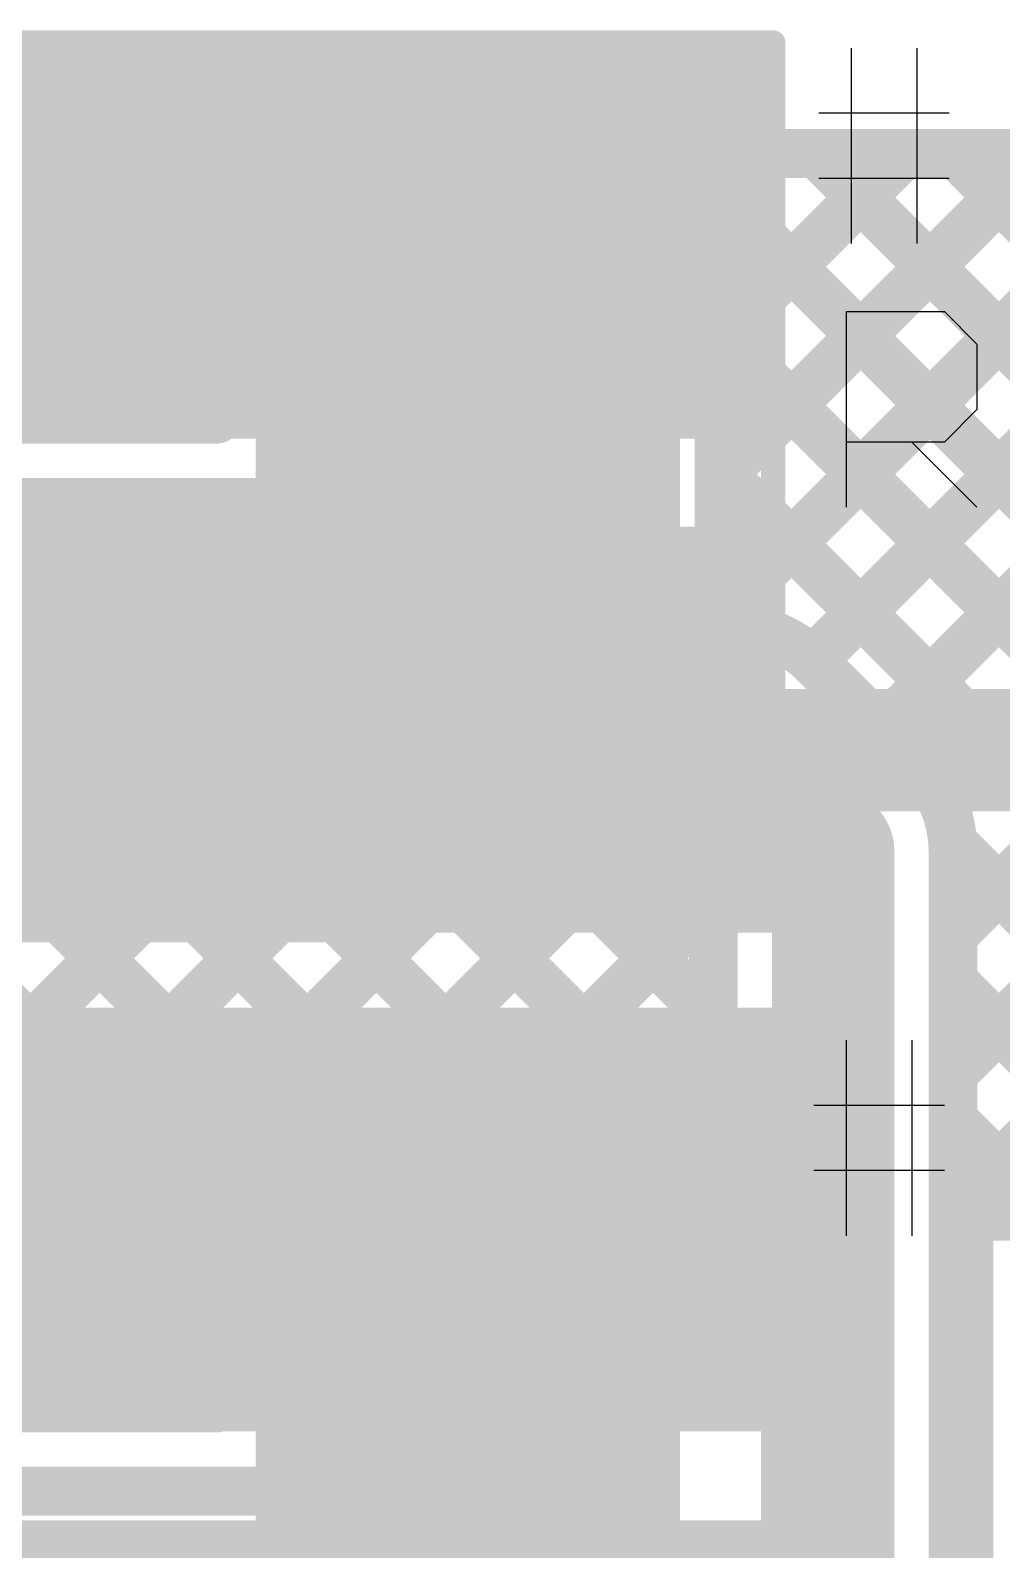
# Model space of a CAD drawing. Header units: millimetres. Extents: x 0.78 to 3.29, y 2.96 to 5.31.
# Drawn here: x 2.4042 to 2.6027, y 4.7298 to 5.0405 of the extents above; entities that cross this region are included whole.
import ezdxf

# ---------------------------------------------------------------- set-up
doc = ezdxf.new("R2010")
doc.units = ezdxf.units.MM
doc.header["$MEASUREMENT"] = 0
for name, color, linetype in [('BottomLayer', 5, 'Continuous'), ('BottomOverlay', 54, 'Continuous'), ('BottomPaste', 16, 'Continuous'), ('BottomSolder', 6, 'Continuous'), ('TopLayer', 1, 'Continuous'), ('TopOverlay', 2, 'Continuous'), ('TopPaste', 8, 'Continuous'), ('TopSolder', 216, 'Continuous')]:
    doc.layers.add(name, color=color, linetype=linetype)

# ---------------------------------------------------------------- blocks, each defined once
blk = doc.blocks.new('R__1218_B_1')
at = {"layer": 'BottomLayer'}
for points in [[(-0.07913, -0.09488), (-0.03622, -0.09488), (-0.07913, 0.09488), (-0.03622, 0.09488)], [(0.03622, -0.09488), (0.07913, -0.09488), (0.03622, 0.09488), (0.07913, 0.09488)]]:
    blk.add_solid(points, dxfattribs=at)
at = {"layer": 'BottomOverlay', "const_width": 0.005}
for points in [[(0.087, 0.102), (-0.087, 0.102)], [(-0.087, -0.102), (-0.087, 0.102)], [(0.087, -0.102), (0.087, 0.102)], [(0.087, -0.102), (-0.087, -0.102)]]:
    blk.add_lwpolyline(points, dxfattribs=at)
at = {"layer": 'BottomOverlay', "const_width": 0.0025}
for points in [[(-0.08825, 0.102, 1), (-0.08575, 0.102, 1)], [(-0.08825, 0.102, 1), (-0.08575, 0.102, 1)], [(0.08575, 0.102, 1), (0.08825, 0.102, 1)], [(0.08575, 0.102, 1), (0.08825, 0.102, 1)], [(-0.08825, -0.102, 1), (-0.08575, -0.102, 1)], [(-0.08825, -0.102, 1), (-0.08575, -0.102, 1)], [(0.08575, -0.102, 1), (0.08825, -0.102, 1)], [(0.08575, -0.102, 1), (0.08825, -0.102, 1)]]:
    blk.add_lwpolyline(points, format="xyb", close=True, dxfattribs=at)
at = {"layer": 'BottomPaste'}
for points in [[(-0.07913, -0.09488), (-0.03622, -0.09488), (-0.07913, 0.09488), (-0.03622, 0.09488)], [(0.03622, -0.09488), (0.07913, -0.09488), (0.03622, 0.09488), (0.07913, 0.09488)]]:
    blk.add_solid(points, dxfattribs=at)
at = {"layer": 'BottomSolder'}
for points in [[(-0.08313, -0.09888), (-0.03222, -0.09888), (-0.08313, 0.09888), (-0.03222, 0.09888)], [(0.03222, -0.09888), (0.08313, -0.09888), (0.03222, 0.09888), (0.08313, 0.09888)]]:
    blk.add_solid(points, dxfattribs=at)
blk = doc.blocks.new('R__1218_B_7')
at = {"layer": 'BottomLayer'}
for points in [[(-0.07913, -0.09488), (-0.03622, -0.09488), (-0.07913, 0.09488), (-0.03622, 0.09488)], [(0.03622, -0.09488), (0.07913, -0.09488), (0.03622, 0.09488), (0.07913, 0.09488)]]:
    blk.add_solid(points, dxfattribs=at)
at = {"layer": 'BottomOverlay', "const_width": 0.005}
for points in [[(0.087, 0.102), (-0.087, 0.102)], [(-0.087, -0.102), (-0.087, 0.102)], [(0.087, -0.102), (0.087, 0.102)], [(0.087, -0.102), (-0.087, -0.102)]]:
    blk.add_lwpolyline(points, dxfattribs=at)
at = {"layer": 'BottomOverlay', "const_width": 0.0025}
for points in [[(-0.08825, 0.102, 1), (-0.08575, 0.102, 1)], [(-0.08825, 0.102, 1), (-0.08575, 0.102, 1)], [(0.08575, 0.102, 1), (0.08825, 0.102, 1)], [(0.08575, 0.102, 1), (0.08825, 0.102, 1)], [(-0.08825, -0.102, 1), (-0.08575, -0.102, 1)], [(-0.08825, -0.102, 1), (-0.08575, -0.102, 1)], [(0.08575, -0.102, 1), (0.08825, -0.102, 1)], [(0.08575, -0.102, 1), (0.08825, -0.102, 1)]]:
    blk.add_lwpolyline(points, format="xyb", close=True, dxfattribs=at)
at = {"layer": 'BottomPaste'}
for points in [[(-0.07913, -0.09488), (-0.03622, -0.09488), (-0.07913, 0.09488), (-0.03622, 0.09488)], [(0.03622, -0.09488), (0.07913, -0.09488), (0.03622, 0.09488), (0.07913, 0.09488)]]:
    blk.add_solid(points, dxfattribs=at)
at = {"layer": 'BottomSolder'}
for points in [[(-0.08313, -0.09888), (-0.03222, -0.09888), (-0.08313, 0.09888), (-0.03222, 0.09888)], [(0.03222, -0.09888), (0.08313, -0.09888), (0.03222, 0.09888), (0.08313, 0.09888)]]:
    blk.add_solid(points, dxfattribs=at)
blk = doc.blocks.new('PS2801C_1_F3_A_44')
at = {"layer": 'TopLayer'}
for points in [[(-0.03937, -0.01772), (0.03937, -0.01772), (-0.03937, 0.01772), (0.03937, 0.01772)], [(0.23622, -0.01772), (0.31496, -0.01772), (0.23622, 0.01772), (0.31496, 0.01772)], [(-0.03937, -0.06772), (0.03937, -0.06772), (-0.03937, -0.03228), (0.03937, -0.03228)], [(0.23622, -0.06772), (0.31496, -0.06772), (0.23622, -0.03228), (0.31496, -0.03228)]]:
    blk.add_solid(points, dxfattribs=at)
at = {"layer": 'TopOverlay', "const_width": 0.01}
for points in [[(0.017, 0.035), (0.259, 0.035)], [(0.017, -0.085), (0.259, -0.085)]]:
    blk.add_lwpolyline(points, dxfattribs=at)
at = {"layer": 'TopOverlay'}
for points, const_width in [([(0.0145, 0.035, 1), (0.0195, 0.035, 1)], 0.005), ([(0.2565, 0.035, 1), (0.2615, 0.035, 1)], 0.005), ([(-0.0553, -0.00052, 1), (-0.06945, -0.00052, 1)], 0.01575), ([(-0.07338, -0.00052, 1), (-0.06551, -0.00052, 1)], 0.00787), ([(-0.05924, -0.00052, 1), (-0.05137, -0.00052, 1)], 0.00787), ([(0.0145, -0.085, 1), (0.0195, -0.085, 1)], 0.005), ([(0.2565, -0.085, 1), (0.2615, -0.085, 1)], 0.005)]:
    blk.add_lwpolyline(points, format="xyb", close=True, dxfattribs=dict(at, const_width=const_width))
at = {"layer": 'TopPaste'}
for points in [[(-0.03937, -0.01772), (0.03937, -0.01772), (-0.03937, 0.01772), (0.03937, 0.01772)], [(0.23622, -0.01772), (0.31496, -0.01772), (0.23622, 0.01772), (0.31496, 0.01772)], [(-0.03937, -0.06772), (0.03937, -0.06772), (-0.03937, -0.03228), (0.03937, -0.03228)], [(0.23622, -0.06772), (0.31496, -0.06772), (0.23622, -0.03228), (0.31496, -0.03228)]]:
    blk.add_solid(points, dxfattribs=at)
at = {"layer": 'TopSolder'}
for points in [[(-0.04337, -0.02172), (0.04337, -0.02172), (-0.04337, 0.02172), (0.04337, 0.02172)], [(0.23222, -0.02172), (0.31896, -0.02172), (0.23222, 0.02172), (0.31896, 0.02172)], [(-0.04337, -0.07172), (0.04337, -0.07172), (-0.04337, -0.02828), (0.04337, -0.02828)], [(0.23222, -0.07172), (0.31896, -0.07172), (0.23222, -0.02828), (0.31896, -0.02828)]]:
    blk.add_solid(points, dxfattribs=at)
blk = doc.blocks.new('PS2801C_1_F3_A_45')
at = {"layer": 'TopLayer'}
for points in [[(-0.03937, -0.01772), (0.03937, -0.01772), (-0.03937, 0.01772), (0.03937, 0.01772)], [(0.23622, -0.01772), (0.31496, -0.01772), (0.23622, 0.01772), (0.31496, 0.01772)], [(-0.03937, -0.06772), (0.03937, -0.06772), (-0.03937, -0.03228), (0.03937, -0.03228)], [(0.23622, -0.06772), (0.31496, -0.06772), (0.23622, -0.03228), (0.31496, -0.03228)]]:
    blk.add_solid(points, dxfattribs=at)
at = {"layer": 'TopOverlay', "const_width": 0.01}
for points in [[(0.017, 0.035), (0.259, 0.035)], [(0.017, -0.085), (0.259, -0.085)]]:
    blk.add_lwpolyline(points, dxfattribs=at)
at = {"layer": 'TopOverlay'}
for points, const_width in [([(0.0145, 0.035, 1), (0.0195, 0.035, 1)], 0.005), ([(0.2565, 0.035, 1), (0.2615, 0.035, 1)], 0.005), ([(-0.05494, -0.00121, 1), (-0.06909, -0.00121, 1)], 0.01575), ([(-0.07302, -0.00121, 1), (-0.06515, -0.00121, 1)], 0.00787), ([(-0.05888, -0.00121, 1), (-0.05101, -0.00121, 1)], 0.00787), ([(0.0145, -0.085, 1), (0.0195, -0.085, 1)], 0.005), ([(0.2565, -0.085, 1), (0.2615, -0.085, 1)], 0.005)]:
    blk.add_lwpolyline(points, format="xyb", close=True, dxfattribs=dict(at, const_width=const_width))
at = {"layer": 'TopPaste'}
for points in [[(-0.03937, -0.01772), (0.03937, -0.01772), (-0.03937, 0.01772), (0.03937, 0.01772)], [(0.23622, -0.01772), (0.31496, -0.01772), (0.23622, 0.01772), (0.31496, 0.01772)], [(-0.03937, -0.06772), (0.03937, -0.06772), (-0.03937, -0.03228), (0.03937, -0.03228)], [(0.23622, -0.06772), (0.31496, -0.06772), (0.23622, -0.03228), (0.31496, -0.03228)]]:
    blk.add_solid(points, dxfattribs=at)
at = {"layer": 'TopSolder'}
for points in [[(-0.04337, -0.02172), (0.04337, -0.02172), (-0.04337, 0.02172), (0.04337, 0.02172)], [(0.23222, -0.02172), (0.31896, -0.02172), (0.23222, 0.02172), (0.31896, 0.02172)], [(-0.04337, -0.07172), (0.04337, -0.07172), (-0.04337, -0.02828), (0.04337, -0.02828)], [(0.23222, -0.07172), (0.31896, -0.07172), (0.23222, -0.02828), (0.31896, -0.02828)]]:
    blk.add_solid(points, dxfattribs=at)

msp = doc.modelspace()

# ---------------------------------------------------------------- linework, layer by layer
at = {"layer": 'BottomLayer', "const_width": 0.025}
msp.add_lwpolyline([(2.454, 4.89332), (2.63368, 4.89332)], dxfattribs=at)
at = {"layer": 'BottomLayer', "const_width": 0.0125}
msp.add_lwpolyline([(2.44775, 4.89332, 1), (2.46025, 4.89332, 1)], format="xyb", close=True, dxfattribs=at)
at = {"layer": 'BottomLayer'}
for points in [[(2.23502, 4.957), (2.556, 4.957), (2.23502, 5.0405), (2.556, 5.0405)], [(2.352, 4.856), (2.556, 4.856), (2.352, 4.939), (2.556, 4.939)], [(2.23502, 4.754), (2.556, 4.754), (2.23502, 4.83812), (2.556, 4.83812)], [(2.35125, 4.65281), (2.55525, 4.65281), (2.35125, 4.73581), (2.55525, 4.73581)]]:
    msp.add_solid(points, dxfattribs=at)
at = {"layer": 'BottomOverlay'}
for p, q in [((2.57201, 4.99689), (2.57201, 5.03688)), ((2.58534, 5.03688), (2.58534, 4.99689)), ((2.592, 5.02355), (2.56534, 5.02355)), ((2.57201, 5.01022), (2.56534, 5.01022)), ((2.592, 5.01022), (2.57201, 5.01022)), ((2.57101, 4.79401), (2.57101, 4.834)), ((2.58434, 4.834), (2.58434, 4.79401)), ((2.591, 4.82067), (2.56434, 4.82067)), ((2.57101, 4.80734), (2.56434, 4.80734)), ((2.591, 4.80734), (2.57101, 4.80734))]:
    msp.add_line(p, q, dxfattribs=at)
at = {"layer": 'TopLayer'}
for points, const_width in [([(2.26688, 5.01524), (3.055, 5.01542)], 0.01), ([(2.34465, 4.9468), (2.41312, 5.01527)], 0.01), ([(2.36694, 5.01526), (2.4212, 4.961)], 0.01), ([(2.38713, 4.961), (2.44141, 5.01528)], 0.01), ([(2.39521, 5.01527), (2.44223, 4.96825)], 0.01), ([(2.41541, 4.961), (2.4697, 5.01529)], 0.01), ([(2.42349, 5.01527), (2.46505, 4.97372)], 0.01), ([(2.45177, 5.01528), (2.49333, 4.97372)], 0.01), ([(2.45642, 4.97372), (2.49799, 5.01529)], 0.01), ([(2.48005, 5.01529), (2.52162, 4.97372)], 0.01), ([(2.4847, 4.97372), (2.52628, 5.0153)], 0.01), ([(2.50832, 5.01529), (2.72562, 4.798)], 0.01), ([(2.51298, 4.97372), (2.55457, 5.0153)], 0.01), ([(2.5366, 5.0153), (2.7539, 4.798)], 0.01), ([(2.54127, 4.97372), (2.58286, 5.01531)], 0.01), ([(2.54498, 4.94914), (2.61115, 5.01532)], 0.01), ([(2.54798, 4.92386), (2.63945, 5.01532)], 0.01), ([(2.56402, 4.91162), (2.66774, 5.01533)], 0.01), ([(2.56488, 5.01531), (2.84215, 4.73804)], 0.01), ([(2.57817, 4.89748), (2.69603, 5.01534)], 0.01), ([(2.59095, 4.88198), (2.72432, 5.01534)], 0.01), ([(2.59276, 4.79893), (2.80919, 5.01536)], 0.01), ([(2.59276, 4.82722), (2.7809, 5.01536)], 0.01), ([(2.59276, 4.8555), (2.75261, 5.01535)], 0.01), ([(2.59316, 5.01531), (2.84215, 4.76632)], 0.01), ([(2.44223, 4.97372), (2.54498, 4.97372)], 0.01), ([(2.44223, 4.961), (2.44223, 4.97372)], 0.01), ([(2.54498, 4.92672), (2.54498, 4.97372)], 0.01), ([(2.372, 4.961), (2.44223, 4.961)], 0.01), ([(2.54498, 4.95035), (2.69733, 4.798)], 0.01), ([(2.372, 4.944), (2.49361, 4.944)], 0.01), ([(2.49361, 4.944), (2.51045, 4.944)], 0.01), ([(2.51045, 4.944), (2.511, 4.94345)], 0.01), ([(2.28191, 4.79921), (2.4097, 4.927)], 0.01), ([(2.29413, 4.78314), (2.43798, 4.927)], 0.01), ([(2.37904, 4.927), (2.44223, 4.927)], 0.01), ([(2.39863, 4.927), (2.43923, 4.8864)], 0.01), ([(2.42691, 4.927), (2.43923, 4.91468)], 0.01), ([(2.43923, 4.86128), (2.43923, 4.92672)], 0.01), ([(2.54798, 4.91848), (2.54798, 4.92672)], 0.01), ([(2.28883, 4.92366), (2.44223, 4.77026)], 0.01), ([(2.37469, 4.92265), (2.52581, 4.77153)], 0.01), ([(2.35706, 4.912), (2.49753, 4.77153)], 0.01), ([(2.56435, 4.9113), (2.58556, 4.89009)], 0.01), ([(2.33567, 4.9051), (2.46925, 4.77153)], 0.01), ([(2.49361, 4.894), (2.547, 4.894)], 0.025), ([(2.547, 4.894), (2.56826, 4.87274)], 0.025), ([(2.295, 4.75573), (2.43923, 4.89996)], 0.01), ([(2.44423, 4.894), (2.49361, 4.894)], 0.01), ([(2.49361, 4.86628), (2.49361, 4.894)], 0.01), ([(2.29767, 4.88653), (2.42539, 4.75881)], 0.01), ([(2.56826, 4.66977), (2.56826, 4.87274)], 0.025), ([(2.59271, 4.87434), (2.66905, 4.798)], 0.01), ([(2.59276, 4.66977), (2.59276, 4.87274)], 0.01), ([(2.30898, 4.74143), (2.43923, 4.87168)], 0.01), ([(2.35465, 4.75881), (2.45712, 4.86128)], 0.01), ([(2.38293, 4.75881), (2.4854, 4.86128)], 0.01), ([(2.41122, 4.75881), (2.51369, 4.86128)], 0.01), ([(2.43923, 4.86128), (2.54376, 4.86128)], 0.01), ([(2.45222, 4.77153), (2.54197, 4.86128)], 0.01), ([(2.46434, 4.86128), (2.54376, 4.78187)], 0.01), ([(2.49263, 4.86128), (2.54376, 4.81015)], 0.01), ([(2.52091, 4.86128), (2.54376, 4.83844)], 0.01), ([(2.54376, 4.77153), (2.54376, 4.86128)], 0.01), ([(2.59276, 4.84601), (2.64076, 4.798)], 0.01), ([(2.4805, 4.77153), (2.54376, 4.83478)], 0.01), ([(2.59276, 4.81772), (2.61248, 4.798)], 0.01), ([(2.50879, 4.77153), (2.54376, 4.8065)], 0.01), ([(2.596, 4.798), (2.765, 4.798)], 0.01), ([(2.596, 3.466), (2.596, 4.798)], 0.01), ([(2.59276, 4.78944), (2.596, 4.7862)], 0.01), ([(2.53707, 4.77153), (2.54376, 4.77822)], 0.01), ([(2.59276, 4.77065), (2.596, 4.77389)], 0.01), ([(2.44223, 4.77153), (2.54376, 4.77153)], 0.01), ([(2.44223, 4.75881), (2.44223, 4.77153)], 0.01), ([(2.4395, 4.75881), (2.44223, 4.76154)], 0.01), ([(2.59276, 4.76115), (2.596, 4.75791)], 0.01), ([(2.34463, 4.75881), (2.44223, 4.75881)], 0.01), ([(2.59276, 4.74236), (2.596, 4.7456)], 0.01), ([(2.34463, 4.74181), (2.49361, 4.74181)], 0.01), ([(2.59276, 4.73287), (2.596, 4.72963)], 0.01)]:
    msp.add_lwpolyline(points, dxfattribs=dict(at, const_width=const_width))
for points, const_width in [([(2.41062, 5.01527, 1), (2.41562, 5.01527, 1)], 0.005), ([(2.42099, 5.01527, 1), (2.42599, 5.01527, 1)], 0.005), ([(2.43891, 5.01528, 1), (2.44391, 5.01528, 1)], 0.005), ([(2.44927, 5.01528, 1), (2.45427, 5.01528, 1)], 0.005), ([(2.4672, 5.01529, 1), (2.4722, 5.01529, 1)], 0.005), ([(2.47755, 5.01529, 1), (2.48255, 5.01529, 1)], 0.005), ([(2.49549, 5.01529, 1), (2.50049, 5.01529, 1)], 0.005), ([(2.50582, 5.01529, 1), (2.51082, 5.01529, 1)], 0.005), ([(2.52378, 5.0153, 1), (2.52878, 5.0153, 1)], 0.005), ([(2.5341, 5.0153, 1), (2.5391, 5.0153, 1)], 0.005), ([(2.55207, 5.0153, 1), (2.55707, 5.0153, 1)], 0.005), ([(2.56238, 5.01531, 1), (2.56738, 5.01531, 1)], 0.005), ([(2.58036, 5.01531, 1), (2.58536, 5.01531, 1)], 0.005), ([(2.59066, 5.01531, 1), (2.59566, 5.01531, 1)], 0.005), ([(2.43973, 4.97372, 1), (2.44473, 4.97372, 1)], 0.005), ([(2.43973, 4.97372, 1), (2.44473, 4.97372, 1)], 0.005), ([(2.45392, 4.97372, 1), (2.45892, 4.97372, 1)], 0.005), ([(2.46255, 4.97372, 1), (2.46755, 4.97372, 1)], 0.005), ([(2.4822, 4.97372, 1), (2.4872, 4.97372, 1)], 0.005), ([(2.49083, 4.97372, 1), (2.49583, 4.97372, 1)], 0.005), ([(2.51048, 4.97372, 1), (2.51548, 4.97372, 1)], 0.005), ([(2.51912, 4.97372, 1), (2.52412, 4.97372, 1)], 0.005), ([(2.53877, 4.97372, 1), (2.54377, 4.97372, 1)], 0.005), ([(2.54248, 4.97372, 1), (2.54748, 4.97372, 1)], 0.005), ([(2.54248, 4.97372, 1), (2.54748, 4.97372, 1)], 0.005), ([(2.43973, 4.96825, 1), (2.44473, 4.96825, 1)], 0.005), ([(2.41291, 4.961, 1), (2.41791, 4.961, 1)], 0.005), ([(2.4187, 4.961, 1), (2.4237, 4.961, 1)], 0.005), ([(2.43973, 4.961, 1), (2.44473, 4.961, 1)], 0.005), ([(2.43973, 4.961, 1), (2.44473, 4.961, 1)], 0.005), ([(2.54248, 4.95035, 1), (2.54748, 4.95035, 1)], 0.005), ([(2.54248, 4.94914, 1), (2.54748, 4.94914, 1)], 0.005), ([(2.49111, 4.944, 1), (2.49611, 4.944, 1)], 0.005), ([(2.49111, 4.944, 1), (2.49611, 4.944, 1)], 0.005), ([(2.50795, 4.944, 1), (2.51295, 4.944, 1)], 0.005), ([(2.50795, 4.944, 1), (2.51295, 4.944, 1)], 0.005), ([(2.5085, 4.94345, 1), (2.5135, 4.94345, 1)], 0.005), ([(2.4072, 4.927, 1), (2.4122, 4.927, 1)], 0.005), ([(2.42441, 4.927, 1), (2.42941, 4.927, 1)], 0.005), ([(2.43548, 4.927, 1), (2.44048, 4.927, 1)], 0.005), ([(2.43673, 4.92672, 1), (2.44173, 4.92672, 1)], 0.005), ([(2.43973, 4.927, 1), (2.44473, 4.927, 1)], 0.005), ([(2.54248, 4.92672, 1), (2.54748, 4.92672, 1)], 0.005), ([(2.54548, 4.92672, 1), (2.55048, 4.92672, 1)], 0.005), ([(2.54548, 4.92386, 1), (2.55048, 4.92386, 1)], 0.005), ([(2.54548, 4.91848, 1), (2.55048, 4.91848, 1)], 0.005), ([(2.54548, 4.91848, 1), (2.55048, 4.91848, 1)], 0.005), ([(2.54548, 4.91848, 1), (2.55048, 4.91848, 1)], 0.005), ([(2.43673, 4.91468, 1), (2.44173, 4.91468, 1)], 0.005), ([(2.56152, 4.91162, 1), (2.56652, 4.91162, 1)], 0.005), ([(2.56182, 4.91132, 1), (2.56682, 4.91132, 1)], 0.005), ([(2.56185, 4.9113, 1), (2.56685, 4.9113, 1)], 0.005), ([(2.56185, 4.9113, 1), (2.56685, 4.9113, 1)], 0.005), ([(2.48736, 4.894, 1), (2.49986, 4.894, 1)], 0.0125), ([(2.54075, 4.894, 1), (2.55325, 4.894, 1)], 0.0125), ([(2.54075, 4.894, 1), (2.55325, 4.894, 1)], 0.0125), ([(2.43673, 4.89996, 1), (2.44173, 4.89996, 1)], 0.005), ([(2.57567, 4.89748, 1), (2.58067, 4.89748, 1)], 0.005), ([(2.44173, 4.894, 1), (2.44673, 4.894, 1)], 0.005), ([(2.49111, 4.894, 1), (2.49611, 4.894, 1)], 0.005), ([(2.49111, 4.894, 1), (2.49611, 4.894, 1)], 0.005), ([(2.58306, 4.89009, 1), (2.58806, 4.89009, 1)], 0.005), ([(2.58306, 4.89009, 1), (2.58806, 4.89009, 1)], 0.005), ([(2.58308, 4.89007, 1), (2.58808, 4.89007, 1)], 0.005), ([(2.43673, 4.8864, 1), (2.44173, 4.8864, 1)], 0.005), ([(2.58845, 4.88198, 1), (2.59345, 4.88198, 1)], 0.005), ([(2.56201, 4.87274, 1), (2.57451, 4.87274, 1)], 0.0125), ([(2.56201, 4.87274, 1), (2.57451, 4.87274, 1)], 0.0125), ([(2.59021, 4.87434, 1), (2.59521, 4.87434, 1)], 0.005), ([(2.59026, 4.87274, 1), (2.59526, 4.87274, 1)], 0.005), ([(2.59026, 4.87274, 1), (2.59526, 4.87274, 1)], 0.005), ([(2.59026, 4.87274, 1), (2.59526, 4.87274, 1)], 0.005), ([(2.43673, 4.87168, 1), (2.44173, 4.87168, 1)], 0.005), ([(2.49111, 4.86628, 1), (2.49611, 4.86628, 1)], 0.005), ([(2.43673, 4.86128, 1), (2.44173, 4.86128, 1)], 0.005), ([(2.43673, 4.86128, 1), (2.44173, 4.86128, 1)], 0.005), ([(2.45462, 4.86128, 1), (2.45962, 4.86128, 1)], 0.005), ([(2.46184, 4.86128, 1), (2.46684, 4.86128, 1)], 0.005), ([(2.4829, 4.86128, 1), (2.4879, 4.86128, 1)], 0.005), ([(2.49013, 4.86128, 1), (2.49513, 4.86128, 1)], 0.005), ([(2.51119, 4.86128, 1), (2.51619, 4.86128, 1)], 0.005), ([(2.51841, 4.86128, 1), (2.52341, 4.86128, 1)], 0.005), ([(2.53947, 4.86128, 1), (2.54447, 4.86128, 1)], 0.005), ([(2.54126, 4.86128, 1), (2.54626, 4.86128, 1)], 0.005), ([(2.54126, 4.86128, 1), (2.54626, 4.86128, 1)], 0.005), ([(2.59026, 4.8555, 1), (2.59526, 4.8555, 1)], 0.005), ([(2.59026, 4.84601, 1), (2.59526, 4.84601, 1)], 0.005), ([(2.54126, 4.83844, 1), (2.54626, 4.83844, 1)], 0.005), ([(2.54126, 4.83478, 1), (2.54626, 4.83478, 1)], 0.005), ([(2.59026, 4.82722, 1), (2.59526, 4.82722, 1)], 0.005), ([(2.59026, 4.81772, 1), (2.59526, 4.81772, 1)], 0.005), ([(2.54126, 4.81015, 1), (2.54626, 4.81015, 1)], 0.005), ([(2.54126, 4.8065, 1), (2.54626, 4.8065, 1)], 0.005), ([(2.59026, 4.79893, 1), (2.59526, 4.79893, 1)], 0.005), ([(2.5935, 4.798, 1), (2.5985, 4.798, 1)], 0.005), ([(2.5935, 4.798, 1), (2.5985, 4.798, 1)], 0.005), ([(2.59026, 4.78944, 1), (2.59526, 4.78944, 1)], 0.005), ([(2.5935, 4.7862, 1), (2.5985, 4.7862, 1)], 0.005), ([(2.54126, 4.78187, 1), (2.54626, 4.78187, 1)], 0.005), ([(2.54126, 4.77822, 1), (2.54626, 4.77822, 1)], 0.005), ([(2.5935, 4.77389, 1), (2.5985, 4.77389, 1)], 0.005), ([(2.43973, 4.77153, 1), (2.44473, 4.77153, 1)], 0.005), ([(2.43973, 4.77153, 1), (2.44473, 4.77153, 1)], 0.005), ([(2.43973, 4.77026, 1), (2.44473, 4.77026, 1)], 0.005), ([(2.44972, 4.77153, 1), (2.45472, 4.77153, 1)], 0.005), ([(2.46675, 4.77153, 1), (2.47175, 4.77153, 1)], 0.005), ([(2.478, 4.77153, 1), (2.483, 4.77153, 1)], 0.005), ([(2.49503, 4.77153, 1), (2.50003, 4.77153, 1)], 0.005), ([(2.50629, 4.77153, 1), (2.51129, 4.77153, 1)], 0.005), ([(2.52331, 4.77153, 1), (2.52831, 4.77153, 1)], 0.005), ([(2.53457, 4.77153, 1), (2.53957, 4.77153, 1)], 0.005), ([(2.54126, 4.77153, 1), (2.54626, 4.77153, 1)], 0.005), ([(2.54126, 4.77153, 1), (2.54626, 4.77153, 1)], 0.005), ([(2.59026, 4.77065, 1), (2.59526, 4.77065, 1)], 0.005), ([(2.43973, 4.76154, 1), (2.44473, 4.76154, 1)], 0.005), ([(2.59026, 4.76115, 1), (2.59526, 4.76115, 1)], 0.005), ([(2.40872, 4.75881, 1), (2.41372, 4.75881, 1)], 0.005), ([(2.42289, 4.75881, 1), (2.42789, 4.75881, 1)], 0.005), ([(2.437, 4.75881, 1), (2.442, 4.75881, 1)], 0.005), ([(2.43973, 4.75881, 1), (2.44473, 4.75881, 1)], 0.005), ([(2.43973, 4.75881, 1), (2.44473, 4.75881, 1)], 0.005), ([(2.5935, 4.75791, 1), (2.5985, 4.75791, 1)], 0.005), ([(2.5935, 4.7456, 1), (2.5985, 4.7456, 1)], 0.005), ([(2.59026, 4.74236, 1), (2.59526, 4.74236, 1)], 0.005), ([(2.49111, 4.74181, 1), (2.49611, 4.74181, 1)], 0.005), ([(2.59026, 4.73287, 1), (2.59526, 4.73287, 1)], 0.005), ([(2.5935, 4.72963, 1), (2.5985, 4.72963, 1)], 0.005)]:
    msp.add_lwpolyline(points, format="xyb", close=True, dxfattribs=dict(at, const_width=const_width))
at = {"layer": 'TopLayer', "const_width": 0.01}
for points in [[(2.54798, 4.91848, -0.188894), (2.56435, 4.9113)], [(2.54798, 4.91848, -0.188541), (2.56432, 4.91132)], [(2.58556, 4.89009, -0.199267), (2.59276, 4.87274)], [(2.58558, 4.89007, -0.198912), (2.59276, 4.87274)]]:
    msp.add_lwpolyline(points, format="xyb", dxfattribs=at)
at = {"layer": 'TopOverlay'}
for p, q in [((2.571, 4.943), (2.571, 4.98299)), ((2.571, 4.98299), (2.59099, 4.98299)), ((2.59099, 4.98299), (2.59766, 4.97632)), ((2.59766, 4.97632), (2.59766, 4.96299)), ((2.59766, 4.96299), (2.59099, 4.95633)), ((2.59099, 4.95633), (2.571, 4.95633)), ((2.58433, 4.95633), (2.59766, 4.943))]:
    msp.add_line(p, q, dxfattribs=at)
at = {"layer": 'TopOverlay', "const_width": 0.00787}
for points in [[(2.592, 3.463), (2.592, 4.802)], [(2.593, 4.802), (3.008, 4.802)]]:
    msp.add_lwpolyline(points, dxfattribs=at)
at = {"layer": 'TopOverlay', "const_width": 0.00394}
for points in [[(2.59003, 4.802, 1), (2.59397, 4.802, 1)], [(2.59103, 4.802, 1), (2.59497, 4.802, 1)]]:
    msp.add_lwpolyline(points, format="xyb", close=True, dxfattribs=at)

# ---------------------------------------------------------------- block references
for name, p, rotation in [('R__1218_B_7', (2.454, 4.951), 270), ('PS2801C_1_F3_A_44', (2.21802, 4.944), 360), ('R__1218_B_1', (2.454, 4.75113), 270), ('PS2801C_1_F3_A_45', (2.21802, 4.74181), 360)]:
    msp.add_blockref(name, p, dxfattribs=dict(rotation=rotation))

doc.saveas('drawing.dxf')
